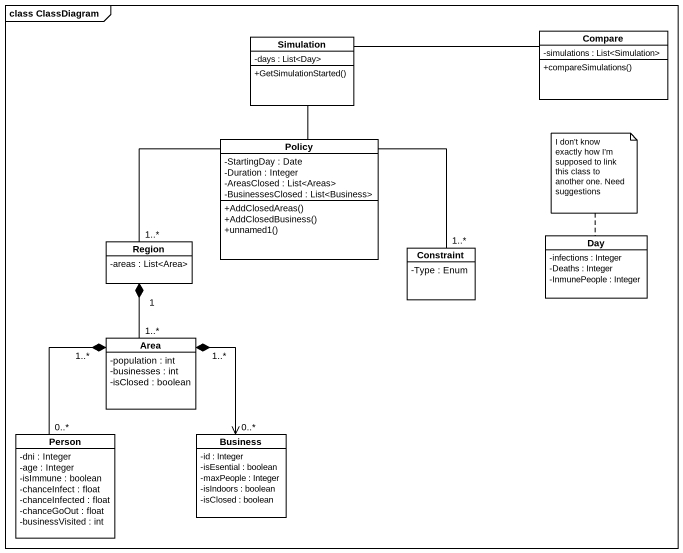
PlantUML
@startuml
mainframe class ClassDiagram
hide circle
hide empty members
skinparam classAttributeIconSize 0
class Compare {
  -simulations : List<Simulation>
  +compareSimulations()
}
class Simulation {
  -days : List<Day>
  +GetSimulationStarted()
}
class Policy {
  -StartingDay : Date
  -Duration : Integer
  -AreasClosed : List<Areas>
  -BusinessesClosed : List<Business>
  +AddClosedAreas()
  +AddClosedBusiness()
  +unnamed1()
}
class Region {
  -areas : List<Area>
}
class Constraint {
  -Type : Enum
}
class Day {
  -infections : Integer
  -Deaths : Integer
  -InmunePeople : Integer
}
class Area {
  -population : int
  -businesses : int
  -isClosed : boolean
}
class "Person" as Person_ {
  -dni : Integer
  -age : Integer
  -isImmune : boolean
  -chanceInfect : float
  -chanceInfected : float
  -chanceGoOut : float
  -businessVisited : int
}
class Business {
  -id : Integer
  -isEsential : boolean
  -maxPeople : Integer
  -isIndoors : boolean
  -isClosed : boolean
}
Simulation -right- Compare
Policy -up- Simulation
Policy -left- "1..*" Region
Policy -right- "1..*" Constraint
Region "1" *-- "1..*" Area
Area "1..*" *-- "0..*" Person_
Area "1..*" *--> "0..*" Business
note top of Day : I don't know exactly how I'm supposed to link this class to another one. Need suggestions
@enduml
